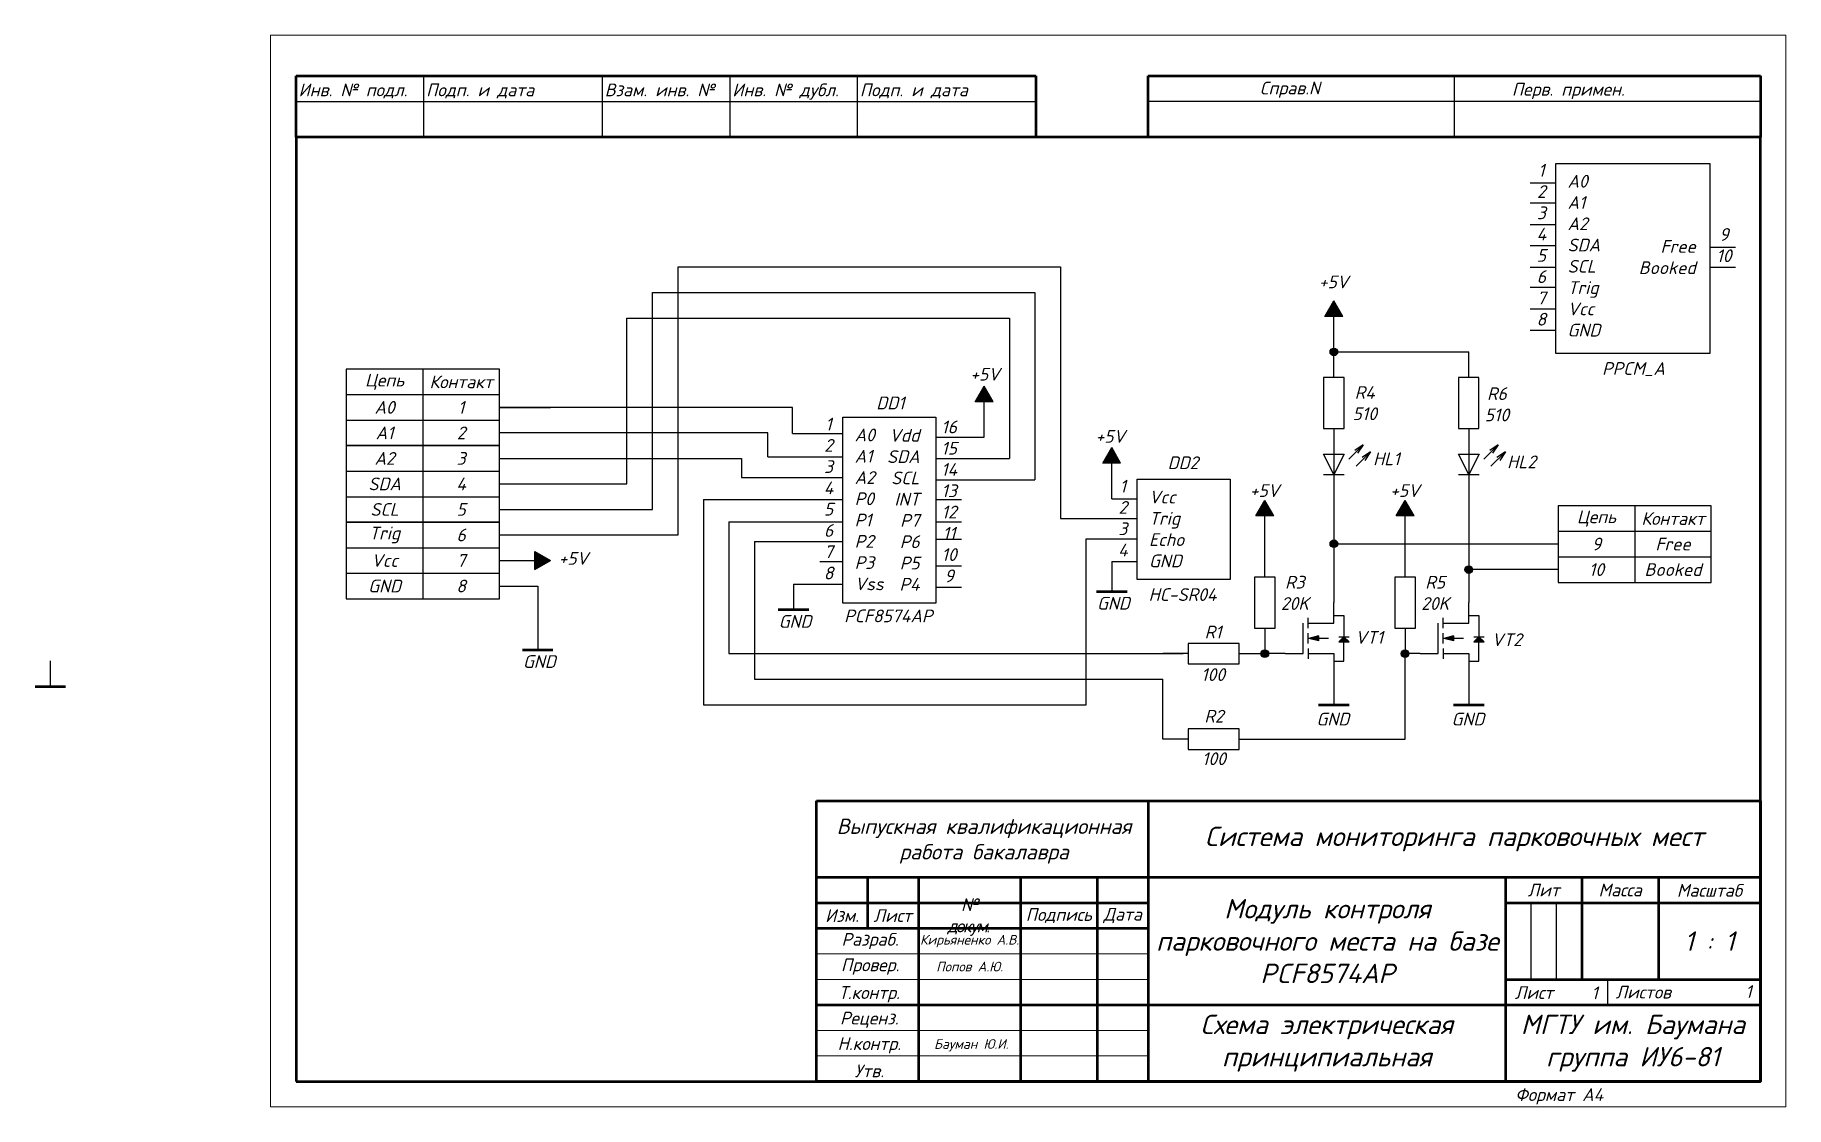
# Model space of a CAD drawing. Header units: millimetres. Extents: x 2166 to 2509, y 1573 to 1783.
import ezdxf

# ---------------------------------------------------------------- set-up
doc = ezdxf.new("R2010")
doc.units = ezdxf.units.MM
doc.layers.add('Привязки', color=2, linetype='Continuous', lineweight=0, plot=False)
for name, color, linetype, lineweight in [('рамка', 253, 'Continuous', 5), ('Формат - толстая линия', 7, 'Continuous', 50), ('Формат - тонкая линия', 7, 'Continuous', 20)]:
    doc.layers.add(name, color=color, linetype=linetype, lineweight=lineweight)
doc.styles.add('2.5', font='isocpeui.ttf', dxfattribs={"height": 2.5})
doc.styles.add('текст', font='isocpeui.ttf')

# ---------------------------------------------------------------- blocks, each defined once
blk = doc.blocks.new('Земля')
blk.add_line((1350, 525), (1350, 520))
at = {"lineweight": 50}
blk.add_line((1347, 520), (1353, 520), dxfattribs=at)
blk = doc.blocks.new('Диод')
for p, q in [((1181.21, 871.9), (1185.2, 869.89)), ((1181.21, 867.89), (1181.21, 871.9)), ((1185.2, 867.89), (1185.2, 871.9)), ((1178.21, 869.89), (1188.2, 869.89)), ((1185.2, 869.89), (1181.21, 867.89))]:
    blk.add_line(p, q)
blk = doc.blocks.new('Светодиод вниз')
for p, q in [((1184.74, 874.26), (1187.57, 877.09)), ((1186.15, 872.85), (1188.98, 875.68))]:
    blk.add_line(p, q)
at = {"ltscale": 0.5}
for p, q in [((1187.57, 877.09), (1185.91, 875.97)), ((1187.57, 877.09), (1186.45, 875.43)), ((1188.98, 875.68), (1187.33, 874.56)), ((1188.98, 875.68), (1187.87, 874.02))]:
    blk.add_line(p, q, dxfattribs=at)
at = {"rotation": 270}
blk.add_blockref('Диод', (311.91, 2056.47), dxfattribs=at)
blk = doc.blocks.new('Питание')
h = blk.add_hatch(color=256)
h.dxf.hatch_style = 1
h.paths.add_polyline_path([(973.03, 911.75), (970, 910), (973.03, 910)])
h.paths.add_polyline_path([(973.03, 910), (970, 910), (973.03, 908.25)])
for p, q in [((973.03, 911.75), (970, 910)), ((980, 910), (970, 910)), ((973.03, 908.25), (970, 910)), ((973.03, 911.75), (973.03, 908.25))]:
    blk.add_line(p, q)
blk = doc.blocks.new('Резистор')
for p, q in [((940, 905), (935, 905)), ((950, 905), (955, 905))]:
    blk.add_line(p, q)
blk.add_lwpolyline([(940, 903), (950, 903), (950, 907), (940, 907)], close=True)
blk = doc.blocks.new('Разъём')
h = blk.add_hatch(color=256)
h.dxf.hatch_style = 1
h.paths.add_polyline_path([(1000, 912.73, 1), (1001.5, 912.73, 1)])
blk.add_circle((1000.75, 912.73), 0.75)
blk = doc.blocks.new('MOSFET')
h = blk.add_hatch(color=256)
h.dxf.hatch_style = 1
h.paths.add_polyline_path([(2536.5, 1636), (2534.63, 1635.5), (2536.5, 1635)])
h = blk.add_hatch(color=256)
h.dxf.hatch_style = 1
h.paths.add_polyline_path([(2542.5, 1634.81), (2541.5, 1635.81), (2540.5, 1634.81)])
for p, q in [((2539.5, 1638.5), (2539.5, 1642.5)), ((2533.5, 1632.5), (2533.5, 1638.5)), ((2534.5, 1637.5), (2534.5, 1639.5)), ((2534.5, 1638.5), (2539.5, 1638.5)), ((2539.5, 1640), (2541.5, 1640)), ((2541.5, 1640), (2541.5, 1635.81)), ((2534.5, 1634.5), (2534.5, 1636.5)), ((2534.5, 1633.5), (2534.5, 1631.5)), ((2536.5, 1636), (2534.63, 1635.5)), ((2536.5, 1635), (2534.63, 1635.5)), ((2536.5, 1636), (2536.5, 1635)), ((2538.5, 1635.5), (2536.5, 1635.5)), ((2540.5, 1634.81), (2541.5, 1635.81)), ((2540.5, 1635.81), (2542.5, 1635.81)), ((2540.5, 1634.81), (2542.5, 1634.81)), ((2542.5, 1634.81), (2541.5, 1635.81)), ((2541.5, 1631), (2541.5, 1634.81)), ((2530, 1632.5), (2533.5, 1632.5)), ((2534.5, 1632.5), (2539.5, 1632.5)), ((2539.5, 1632.5), (2539.5, 1627.5)), ((2539.5, 1631), (2541.5, 1631))]:
    blk.add_line(p, q)

msp = doc.modelspace()

# ---------------------------------------------------------------- linework, layer by layer
at = {"lineweight": 50}
for p, q in [((2217.3, 1763.49), (2217.3, 1775.49)), ((2217.3, 1775.49), (2242.3, 1775.49)), ((2242.3, 1775.49), (2277.3, 1775.49)), ((2277.3, 1775.49), (2302.3, 1775.49)), ((2302.3, 1775.49), (2327.3, 1775.49)), ((2327.3, 1775.49), (2362.3, 1775.49)), ((2362.3, 1775.49), (2362.3, 1763.49)), ((2384.3, 1763.49), (2384.3, 1775.49)), ((2384.3, 1775.49), (2504.3, 1775.49)), ((2504.3, 1775.49), (2504.3, 1763.49))]:
    msp.add_line(p, q, dxfattribs=at)
for p, q in [((2242.3, 1775.49), (2242.3, 1763.49)), ((2277.3, 1775.49), (2277.3, 1763.49)), ((2302.3, 1775.49), (2302.3, 1763.49)), ((2327.3, 1775.49), (2327.3, 1763.49)), ((2444.3, 1775.49), (2444.3, 1763.49)), ((2217.3, 1770.49), (2242.3, 1770.49)), ((2242.3, 1770.49), (2277.3, 1770.49)), ((2277.3, 1770.49), (2302.3, 1770.49)), ((2302.3, 1770.49), (2327.3, 1770.49)), ((2327.3, 1770.49), (2362.3, 1770.49)), ((2504.3, 1770.49), (2384.3, 1770.49)), ((2287.3, 1763.49), (2287.3, 1763.49)), ((2287.3, 1763.49), (2287.3, 1763.49)), ((2287.3, 1763.49), (2287.3, 1763.49)), ((2287.3, 1763.49), (2287.3, 1763.49)), ((2287.3, 1763.49), (2287.3, 1763.49)), ((2459.18, 1754.53), (2464.18, 1754.53)), ((2459.18, 1750.6), (2464.18, 1750.6)), ((2459.18, 1746.35), (2464.18, 1746.35)), ((2459.18, 1742.23), (2464.18, 1742.23)), ((2494.38, 1741.92), (2499.38, 1741.92)), ((2292.16, 1685.55), (2292.16, 1738.05)), ((2292.16, 1738.05), (2367.11, 1738.05)), ((2367.11, 1738.05), (2367.11, 1688.78)), ((2459.18, 1738.01), (2464.18, 1738.01)), ((2494.38, 1737.99), (2499.38, 1737.99)), ((2287.16, 1690.55), (2287.16, 1733.05)), ((2287.16, 1733.05), (2362.11, 1733.05)), ((2362.11, 1733.05), (2362.11, 1696.35)), ((2459.18, 1734.08), (2464.18, 1734.08)), ((2459.18, 1729.82), (2464.18, 1729.82)), ((2282.16, 1695.55), (2282.16, 1728.05)), ((2282.16, 1728.05), (2357.11, 1728.05)), ((2357.11, 1728.05), (2357.11, 1700.53)), ((2459.18, 1725.7), (2464.18, 1725.7)), ((2420.69, 1721.41), (2447.13, 1721.41)), ((2227.16, 1718.05), (2227.16, 1703.05)), ((2257.16, 1718.05), (2227.16, 1718.05)), ((2242.16, 1718.05), (2242.16, 1703.05)), ((2257.16, 1703.05), (2257.16, 1718.05)), ((2227.16, 1713.05), (2257.16, 1713.05)), ((2257.16, 1710.55), (2267.16, 1710.55)), ((2314.61, 1710.55), (2257.16, 1710.55)), ((2314.61, 1705.44), (2314.61, 1710.55)), ((2227.16, 1708.05), (2257.16, 1708.05)), ((2309.76, 1705.55), (2257.16, 1705.55)), ((2309.76, 1700.84), (2309.76, 1705.55)), ((2227.16, 1703.05), (2257.16, 1703.05)), ((2227.16, 1703.05), (2227.16, 1688.05)), ((2257.16, 1703.05), (2227.16, 1703.05)), ((2242.16, 1703.05), (2242.16, 1688.05)), ((2257.16, 1688.05), (2257.16, 1703.05)), ((2314.61, 1705.44), (2324.48, 1705.44)), ((2342.69, 1704.68), (2352.16, 1704.68)), ((2257.16, 1700.55), (2304.61, 1700.55)), ((2304.61, 1700.55), (2304.61, 1696.8)), ((2309.76, 1700.84), (2324.48, 1700.84)), ((2342.69, 1700.53), (2357.11, 1700.53)), ((2227.16, 1698.05), (2257.16, 1698.05)), ((2257.16, 1695.55), (2282.16, 1695.55)), ((2304.61, 1696.8), (2304.69, 1696.8)), ((2304.69, 1696.8), (2324.48, 1696.8)), ((2342.69, 1696.35), (2362.11, 1696.35)), ((2227.16, 1693.05), (2257.16, 1693.05)), ((2297.16, 1692.52), (2324.48, 1692.52)), ((2297.16, 1692.52), (2297.16, 1652.27)), ((2342.69, 1692.5), (2347.69, 1692.5)), ((2377.16, 1692.66), (2382.16, 1692.66)), ((2420.69, 1694.42), (2420.69, 1672.3)), ((2447.13, 1694.42), (2447.13, 1672.3)), ((2257.16, 1690.55), (2287.16, 1690.55)), ((2367.11, 1688.78), (2382.16, 1688.76)), ((2464.66, 1691.27), (2464.66, 1676.27)), ((2494.66, 1691.27), (2464.66, 1691.27)), ((2479.66, 1691.27), (2479.66, 1676.27)), ((2494.66, 1676.27), (2494.66, 1691.27)), ((2227.16, 1688.05), (2257.16, 1688.05)), ((2227.16, 1688.05), (2227.16, 1673.05)), ((2257.16, 1688.05), (2227.16, 1688.05)), ((2242.16, 1688.05), (2242.16, 1673.05)), ((2257.16, 1673.05), (2257.16, 1688.05)), ((2257.16, 1685.55), (2292.16, 1685.55)), ((2302.13, 1688.12), (2324.48, 1688.12)), ((2302.13, 1688.12), (2302.13, 1662.3)), ((2342.69, 1688.1), (2347.69, 1688.1)), ((2464.66, 1686.27), (2494.66, 1686.27)), ((2227.16, 1683.05), (2257.16, 1683.05)), ((2307.16, 1684.3), (2324.48, 1684.3)), ((2307.16, 1684.3), (2307.16, 1662.3)), ((2307.16, 1684.3), (2307.16, 1657.3)), ((2342.69, 1684.7), (2347.69, 1684.7)), ((2372.16, 1652.3), (2372.16, 1684.8)), ((2372.16, 1684.8), (2382.16, 1684.8)), ((2464.66, 1683.77), (2420.69, 1683.77)), ((2227.16, 1678.05), (2257.16, 1678.05)), ((2319.96, 1680.32), (2324.48, 1680.32)), ((2342.69, 1679.49), (2347.69, 1679.49)), ((2377.16, 1680.35), (2382.16, 1680.35)), ((2377.16, 1680.35), (2377.16, 1674.47)), ((2464.66, 1678.77), (2447.13, 1678.77)), ((2464.66, 1681.27), (2494.66, 1681.27)), ((2257.16, 1675.55), (2264.66, 1675.55)), ((2264.66, 1675.55), (2264.66, 1663.05)), ((2314.77, 1675.92), (2324.48, 1675.92)), ((2342.69, 1675.35), (2347.69, 1675.35)), ((2464.66, 1676.27), (2494.66, 1676.27)), ((2227.16, 1673.05), (2257.16, 1673.05)), ((2302.13, 1662.3), (2391.16, 1662.3)), ((2307.16, 1662.3), (2391.16, 1662.3)), ((2411.16, 1662.3), (2407.16, 1662.3)), ((2434.66, 1645.55), (2434.66, 1662.3)), ((2437.63, 1662.3), (2434.66, 1662.3)), ((2307.16, 1657.3), (2387.16, 1657.3)), ((2387.16, 1645.55), (2387.16, 1657.3)), ((2297.16, 1652.27), (2372.16, 1652.3)), ((2407.16, 1645.55), (2434.66, 1645.55)), ((2454.3, 1613.49), (2459.3, 1613.49)), ((2459.3, 1613.49), (2459.3, 1598.49)), ((2464.3, 1598.49), (2464.3, 1613.49)), ((2459.3, 1598.49), (2464.3, 1598.49)), ((2469.3, 1598.49), (2474.3, 1598.49)), ((2474.3, 1598.49), (2474.3, 1593.49))]:
    msp.add_line(p, q)
msp.add_lwpolyline([(2217.3, 1578.49), (2504.3, 1578.49), (2504.3, 1763.49), (2217.3, 1763.49)], close=True, dxfattribs=at)
for points in [[(2464.18, 1758.33), (2494.38, 1758.33), (2494.38, 1721.13), (2464.18, 1721.13)], [(2324.48, 1708.62), (2342.69, 1708.62), (2342.69, 1672.17), (2324.48, 1672.17)], [(2382.16, 1696.46), (2400.37, 1696.46), (2400.37, 1676.84), (2382.16, 1676.84)]]:
    msp.add_lwpolyline(points, close=True)
at = {"ltscale": 100}
msp.add_lwpolyline([(2319.3, 1633.49), (2319.3, 1578.49)], dxfattribs=at)
at = {"layer": 'Привязки'}
msp.add_lwpolyline([(2212.3, 1573.49), (2509.3, 1573.49), (2509.3, 1783.49), (2212.3, 1783.49)], close=True, dxfattribs=at)
at = {"layer": 'рамка'}
msp.add_lwpolyline([(2212.3, 1783.49), (2509.3, 1783.49), (2509.3, 1573.49), (2212.3, 1573.49)], close=True, dxfattribs=at)
at = {"layer": 'Формат - толстая линия', "ltscale": 100}
msp.add_lwpolyline([(2319.3, 1633.49), (2504.3, 1633.49), (2504.3, 1578.49), (2319.3, 1578.49)], close=True, dxfattribs=at)
for points in [[(2384.3, 1633.49), (2384.3, 1578.49)], [(2319.3, 1618.49), (2504.3, 1618.49)], [(2329.3, 1618.49), (2329.3, 1608.49)], [(2339.3, 1618.49), (2339.3, 1578.49)], [(2359.3, 1618.49), (2359.3, 1578.49)], [(2374.3, 1618.49), (2374.3, 1578.49)], [(2454.3, 1618.49), (2454.3, 1578.49)], [(2469.3, 1618.49), (2469.3, 1598.49)], [(2484.3, 1618.49), (2484.3, 1598.49)], [(2319.3, 1613.49), (2384.3, 1613.49)], [(2454.3, 1613.49), (2504.3, 1613.49)], [(2319.3, 1608.49), (2384.3, 1608.49)], [(2454.3, 1598.49), (2504.3, 1598.49)], [(2319.3, 1593.49), (2504.3, 1593.49)]]:
    msp.add_lwpolyline(points, dxfattribs=at)
at = {"layer": 'Формат - тонкая линия', "ltscale": 100}
for points in [[(2319.3, 1603.49), (2384.3, 1603.49)], [(2319.3, 1598.49), (2384.3, 1598.49)], [(2319.3, 1588.49), (2384.3, 1588.49)], [(2319.3, 1583.49), (2384.3, 1583.49)]]:
    msp.add_lwpolyline(points, dxfattribs=at)

# ---------------------------------------------------------------- block references
for name, p, rotation in [('Питание', (1510.69, 2701.41), 270), ('Резистор', (1515.69, 2656.41), 270), ('Резистор', (1542.13, 2656.41), 270), ('Питание', (1442.16, 2684.68), 270), ('Питание', (1467.16, 2672.66), 270), ('Питание', (1497.16, 2662.3), 270), ('Питание', (1524.66, 2662.3), 270), ('Питание', (3237.16, 2590.55), 180), ('Резистор', (1502.16, 2617.3), 270), ('Резистор', (1529.66, 2617.3), 270), ('Резистор', (3342.16, 2567.3), 180), ('Резистор', (3342.16, 2550.55), 180)]:
    msp.add_blockref(name, p, dxfattribs=dict(rotation=rotation))
for name, p in [('Разъём', (1419.94, 808.68)), ('Светодиод вниз', (1238.89, 826.15)), ('Светодиод вниз', (1265.33, 826.15)), ('Разъём', (1419.94, 771.1)), ('Земля', (1027.16, 1154.47)), ('Разъём', (1446.38, 766.04)), ('Земля', (964.77, 1150.92)), ('MOSFET', (-118.84, 29.8)), ('MOSFET', (-92.37, 29.8)), ('Земля', (914.66, 1143.05)), ('Земля', (819.15, 1135.86)), ('Разъём', (1406.41, 749.57)), ('Разъём', (1433.91, 749.57)), ('Земля', (1070.66, 1132.3)), ('Земля', (1097.13, 1132.3))]:
    msp.add_blockref(name, p)

# ---------------------------------------------------------------- texts
at = {"style": 'текст'}
for s, height, p in [('Справ.N', 2.5, (2406.2, 1771.86)), ('Перв. примен.', 2.5, (2455.58, 1771.61)), ('Инв. № подл.', 2.5, (2217.8, 1771.49)), ('Подп. и дата', 2.5, (2242.8, 1771.49)), ('Взам. инв. №', 2.5, (2277.8, 1771.49)), ('Инв. № дубл.', 2.5, (2302.8, 1771.49)), ('Подп. и дата', 2.5, (2327.8, 1771.49)), ('А4', 0.025, (2508.9, 1573.5)), ('А2', 0.00833, (2509.16, 1573.49)), ('А1', 0.00625, (2509.2, 1573.49)), ('А0', 0.005, (2509.22, 1573.49))]:
    msp.add_text(s, height=height, dxfattribs=at).set_placement(p)
msp.add_text('Ф2.104-1.', height=0.005, rotation=270, dxfattribs=at).set_placement((2217.29, 1763.49))
at = {"color": 0, "linetype": 'ByBlock', "ltscale": 100, "style": '2.5'}
for s, insert, char_height, width, attachment_point in [('1\\P2\\P3\\P4\\P5\\P6\\P7\\P8', (2461.36, 1758.24), 2.5, 5, 2), ('A0\\PA1\\PA2\\PSDA\\PSCL\\PTrig\\PVcc\\PGND', (2466.48, 1756.1), 2.5, 52.5465, 1), ('\\pxqr;\\P\\PFree\\PBooked', (2439.22, 1751.66), 2.5, 52.4044, 1), ('9\\P10', (2497.14, 1745.67), 2.5, 5, 2), ('+5V', (2420.64, 1736.38), 2.5, 5, 2), ('PPCM_A', (2479.41, 1718.04), 2.5, 42.1571, 5), ('Цепь', (2234.66, 1715.55), 2.5, 15, 5), ('Контакт', (2249.66, 1715.55), 2.5, 15, 5), ('+5V', (2352.32, 1718.29), 2.5, 5, 2), ('DD1', (2333.79, 1712.66), 2.5, 5, 2), ('R4\\P510', (2426.74, 1714.71), 2.5, 5, 2), ('R6\\P510', (2452.64, 1714.48), 2.5, 5, 2), ('A0', (2234.66, 1710.55), 2.5, 15, 5), ('1', (2249.66, 1710.55), 2.5, 15, 5), ('A1', (2234.66, 1705.55), 2.5, 15, 5), ('2', (2249.66, 1705.55), 2.5, 15, 5), ('1\\P2\\P3\\P4\\P5\\P6\\P7\\P8', (2321.66, 1708.52), 2.5, 5, 2), ('\\pxr1.27477;A0\\PA1\\PA2\\PP0\\PP1\\PP2\\PP3\\PVss', (2326.78, 1706.39), 2.5, 52.5465, 1), ('\\pxr1.27477;Vdd\\PSDA\\PSCL\\PINT\\PP7\\PP6\\PP5\\PP4', (2342.69, 1706.31), 2.5, 52.5465, 3), ('16\\P15\\P14\\P13\\P12\\P11\\P10\\P9', (2345.29, 1707.96), 2.5, 5, 2), ('+5V', (2376.87, 1706.11), 2.5, 5, 2), ('A2', (2234.66, 1700.55), 2.5, 15, 5), ('3', (2249.66, 1700.55), 2.5, 15, 5), ('DD2', (2391.12, 1700.95), 2.5, 5, 2), ('HL1', (2431, 1701.72), 2.5, 5, 2), ('HL2', (2457.49, 1701.12), 2.5, 5, 2), ('SDA', (2234.66, 1695.55), 2.5, 15, 5), ('4', (2249.66, 1695.55), 2.5, 15, 5), ('1\\P2\\P3\\P4', (2379.34, 1696.36), 2.5, 5, 2), ('+5V', (2407.11, 1695.5), 2.5, 5, 2), ('+5V', (2434.61, 1695.5), 2.5, 5, 2), ('SCL', (2234.66, 1690.55), 2.5, 15, 5), ('5', (2249.66, 1690.55), 2.5, 15, 5), ('\\pxr1.27477;Vcc\\PTrig\\PEcho\\PGND', (2384.46, 1694.22), 2.5, 52.5465, 1), ('Цепь', (2472.16, 1688.77), 2.5, 15, 5), ('Контакт', (2487.16, 1688.77), 2.5, 15, 5), ('Trig', (2234.66, 1685.55), 2.5, 15, 5), ('6', (2249.66, 1685.55), 2.5, 15, 5), ('9', (2472.16, 1683.77), 2.5, 15, 5), ('Free', (2487.16, 1683.77), 2.5, 15, 5), ('Vcc', (2234.66, 1680.55), 2.5, 15, 5), ('7', (2249.66, 1680.55), 2.5, 15, 5), ('+5V', (2271.66, 1682.21), 2.5, 5, 2), ('10', (2472.16, 1678.77), 2.5, 15, 5), ('Booked', (2487.16, 1678.77), 2.5, 15, 5), ('GND', (2234.66, 1675.55), 2.5, 15, 5), ('8', (2249.66, 1675.55), 2.5, 15, 5), ('HC-SR04', (2391.04, 1673.87), 2.5, 42.1571, 5), ('R3\\P20K', (2413.04, 1677.54), 2.5, 2.7769, 2), ('R5\\P20K', (2440.54, 1677.54), 2.5, 2.7769, 2), ('GND', (2377.49, 1673.42), 2.5, 5, 2), ('GND', (2315.1, 1669.87), 2.5, 5, 2), ('PCF8574AP', (2333.37, 1669.69), 2.5, 42.1571, 5), ('R1\\P\\P100', (2397.02, 1667.78), 2.5, 2.7769, 2), ('VT1', (2427.61, 1666.73), 2.5, 5, 2), ('VT2', (2454.58, 1666.28), 2.5, 5, 2), ('GND', (2264.99, 1662), 2.5, 5, 2), ('R2\\P\\P100', (2397.19, 1651.3), 2.5, 2.7769, 2), ('GND', (2420.49, 1650.73), 2.5, 5, 2), ('GND', (2446.96, 1650.73), 2.5, 5, 2), ('Выпускная квалификационная работа бакалавра', (2352.14, 1625.57), 3, 65, 5), ('Система мониторинга парковочных мест', (2444.3, 1625.99), 3.8, 120, 5), ('Лит', (2461.8, 1615.99), 2.5, 15, 5), ('Масса', (2476.8, 1615.99), 2.5, 15, 5), ('Масштаб', (2494.3, 1615.92), 2.5, 20, 5), ('{\\T0.85;№ докум.}', (2349.06, 1610.69), 2.5, 10, 5), ('Модуль контроля парковочного места на базе PCF8574AP', (2419.43, 1605.99), 3.8, 70.2601, 5), ('Изм.', (2324.3, 1610.99), 2.5, 10, 5), ('Лист', (2334.22, 1610.99), 2.5, 10, 5), ('Подпись', (2366.8, 1610.99), 2.5, 15, 5), ('Дата', (2379.3, 1610.99), 2.5, 10, 5), ('Разраб.', (2329.8, 1605.99), 2.5, 20, 5), ('Кирьяненко А.В.', (2349.3, 1605.99), 1.9, 20, 5), ('1 : 1', (2494.3, 1605.99), 3.8, 20, 5), ('Провер.', (2329.8, 1600.99), 2.5, 20, 5), ('Попов А.Ю.', (2349.3, 1600.99), 1.9, 20, 5), ('Т.контр.', (2329.64, 1595.56), 2.5, 20, 5), (' Лист', (2454.56, 1595.9), 2.5, 20.2951, 4), (' 1', (2472.42, 1595.84), 2.5, 13.5131, 6), (' Листов', (2474.3, 1595.99), 2.5, 20.2951, 4), (' 1', (2502.59, 1596.11), 2.5, 13.5131, 6), ('Реценз.', (2329.64, 1590.56), 2.5, 20, 5), ('Схема электрическая принципиальная', (2419.3, 1585.99), 3.8, 70, 5), ('МГТУ им. Баумана\\Pгруппа ИУ6-81', (2479.3, 1585.99), 3.8, 50, 5), ('Н.контр.', (2329.64, 1585.56), 2.5, 20, 5), ('Бауман Ю.И.', (2349.64, 1585.57), 1.9, 20, 5), ('Утв.', (2329.64, 1580.56), 2.5, 20, 5), (' Формат А4', (2454.64, 1575.57), 2.5, 20.2951, 4)]:
    msp.add_mtext(s, dxfattribs=dict(at, insert=insert, char_height=char_height, width=width, attachment_point=attachment_point))
at = {"style": 'текст'}
for tag in ['27', '28', '29']:
    msp.add_attdef(tag, (2287.3, 1763.49), '', height=0.00000522, dxfattribs=at)

doc.saveas('drawing.dxf')
